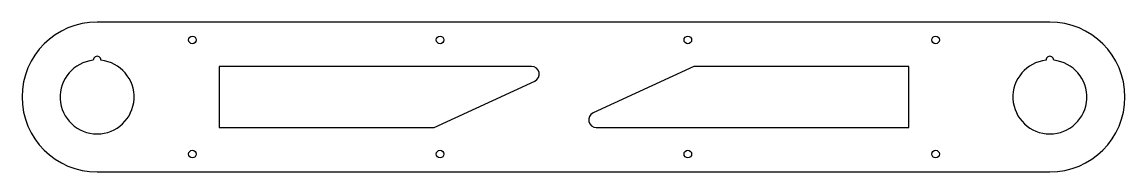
# Model space of a CAD drawing. Header units: millimetres. Extents: x -20 to 270, y -20 to 20.
import ezdxf

# ---------------------------------------------------------------- set-up
doc = ezdxf.new("R2010")
doc.units = ezdxf.units.MM

msp = doc.modelspace()

# ---------------------------------------------------------------- linework, layer by layer
at = {"color": 7, "linetype": 'Continuous', "lineweight": 25}
for p, q in [((250, 19.7), (0, 19.7)), ((114.02, 8), (32, 8)), ((32, 8), (32, -8)), ((156.54, 8), (130.14, -4.18)), ((213, 8), (156.54, 8)), ((213, -8), (213, 8)), ((88.46, -8), (114.86, 4.18)), ((32, -8), (88.46, -8)), ((130.98, -8), (213, -8)), ((0, -19.7), (250, -19.7))]:
    msp.add_line(p, q, dxfattribs=at)
for centre in [(25, 15), (90, 15), (155, 15), (220, 15), (25, -15), (90, -15), (155, -15), (220, -15)]:
    msp.add_circle(centre, 1, dxfattribs=at)
for centre, radius, start, end in [((0, 0), 19.7, 90, 270), ((250, 0), 19.7, 270, 90), ((0, 0), 9.7, 95.9094, 84.0906), ((0, 9.7), 1, 357.0453, 182.9547), ((250, 0), 9.7, 95.9094, 84.0906), ((250, 9.7), 1, 357.0453, 182.9547), ((114.02, 6), 2, 294.7751, 90), ((130.98, -6), 2, 114.7751, 270)]:
    msp.add_arc(centre, radius, start, end, dxfattribs=at)

doc.saveas('drawing.dxf')
